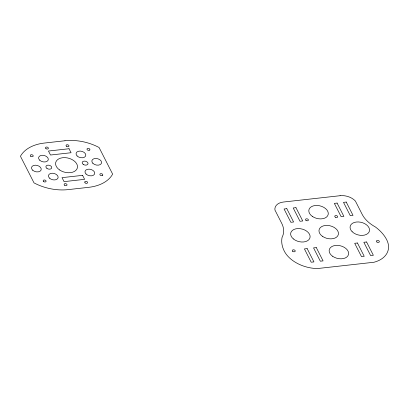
<?xml version="1.0" encoding="UTF-8"?>
<svg xmlns="http://www.w3.org/2000/svg" width="409" height="409" viewBox="0 0 409 409"><rect width="100%" height="100%" fill="white"/><g stroke="black" fill="none" stroke-linecap="round" stroke-linejoin="round"><path stroke-width="0.61" d="M89.775 149.985L89.571 150.175A1.488 0.971 14 0 1 87.071 149.541A1.488 0.971 14 0 1 88.692 148.447L89.055 148.574A1.488 0.971 14 0 1 89.775 149.985M102.659 175.267L102.454 175.456A1.488 0.971 14 0 1 99.954 174.822A1.488 0.971 14 0 1 101.575 173.728L101.938 173.856A1.488 0.971 14 0 1 102.659 175.267M64.965 140.757L44.392 143.053A40.767 26.636 14 0 0 20.45 156.269L34.013 182.879A40.767 26.636 14 0 0 68.124 189.623L88.697 187.327A40.767 26.636 14 0 0 112.639 174.111L99.075 147.501A40.767 26.636 14 0 0 64.965 140.757M69.029 148.738L48.461 151.033L50.496 155.026L71.064 152.731L69.029 148.738M82.592 175.354L62.02 177.649L64.055 181.637L84.627 179.346L82.592 175.354M340.104 195.707L283.422 202.031A13.339 8.717 14 0 0 274.925 210.011L281.709 223.314A31.81 20.787 14 0 1 282.087 237.338A42.153 27.546 14 0 0 284.301 251.152A30.251 19.765 14 0 0 317.328 268.565L374.01 262.241A30.251 19.765 14 0 0 386.694 239.73A42.153 27.546 14 0 0 375.344 226.934A31.81 20.787 14 0 1 362.164 214.342L355.38 201.034A13.339 8.717 14 0 0 340.104 195.707M286.811 208.682L284.071 208.989L290.85 222.297L293.596 221.99L286.811 208.682M295.958 207.665L293.212 207.971L299.991 221.274L302.737 220.972L295.958 207.665M337.098 203.074L334.352 203.38L341.137 216.688L343.877 216.381L337.098 203.074M346.239 202.056L343.499 202.363L350.278 215.666L353.018 215.364L346.239 202.056M307.154 248.6L304.414 248.907L311.193 262.215L313.938 261.908L307.154 248.6M316.3 247.583L313.555 247.89L320.334 261.198L323.079 260.891L316.3 247.583M357.44 242.992L354.695 243.299L361.479 256.607L364.22 256.3L357.44 242.992M366.582 241.975L363.841 242.281L370.62 255.584L373.361 255.282L366.582 241.975M306.009 220.405A1.488 0.971 14 0 0 308.401 220.185A1.488 0.971 14 0 0 306.494 218.795A1.488 0.971 14 0 0 306.009 220.405M335.293 217.164A1.488 0.971 14 0 0 337.665 216.898A1.488 0.971 14 0 0 335.717 215.533A1.488 0.971 14 0 0 335.293 217.164M376.96 242.046A1.488 0.971 14 0 0 379.332 241.78A1.488 0.971 14 0 0 377.379 240.42A1.488 0.971 14 0 0 376.96 242.046M292.665 251.279A1.488 0.971 14 0 0 295.155 251.325A1.488 0.971 14 0 0 293.524 249.787A1.488 0.971 14 0 0 292.665 251.279M332.665 256.305A9.918 6.483 14 0 0 348.499 254.536A9.918 6.483 14 0 0 335.498 245.441A9.918 6.483 14 0 0 332.665 256.305M312.323 216.387A9.918 6.483 14 0 0 328.156 214.618A9.918 6.483 14 0 0 315.155 205.522A9.918 6.483 14 0 0 312.323 216.387M322.491 236.346A9.918 6.483 14 0 0 338.33 234.577A9.918 6.483 14 0 0 325.324 225.482A9.918 6.483 14 0 0 322.491 236.346M293.381 238.917A9.918 6.483 14 0 0 309.756 238.401A9.918 6.483 14 0 0 297.982 228.575A9.918 6.483 14 0 0 293.381 238.917M352.139 231.678A9.918 6.483 14 0 0 368.857 232.378A9.918 6.483 14 0 0 358.412 221.949A9.918 6.483 14 0 0 352.139 231.678M43.712 181.622A1.488 0.971 14 0 0 46.084 181.361A1.488 0.971 14 0 0 44.136 179.996A1.488 0.971 14 0 0 43.712 181.622M30.752 156.284A1.488 0.971 14 0 0 33.18 156.141A1.488 0.971 14 0 0 31.35 154.704A1.488 0.971 14 0 0 30.752 156.284M64.602 185.231A1.488 0.971 14 0 0 67.015 185.037A1.488 0.971 14 0 0 65.133 183.631A1.488 0.971 14 0 0 64.602 185.231M45.977 148.656A1.488 0.971 14 0 0 48.369 148.426A1.488 0.971 14 0 0 46.452 147.041A1.488 0.971 14 0 0 45.977 148.656M66.319 146.161A1.488 0.971 14 0 0 68.84 146.34A1.488 0.971 14 0 0 67.357 144.74A1.488 0.971 14 0 0 66.319 146.161M85.113 182.889A1.488 0.971 14 0 0 87.562 182.797A1.488 0.971 14 0 0 85.783 181.33A1.488 0.971 14 0 0 85.113 182.889M59.545 169.924A11.161 7.29 14 0 0 77.357 167.941A11.161 7.29 14 0 0 62.73 157.705A11.161 7.29 14 0 0 59.545 169.924M32.725 170.236A4.959 3.241 14 0 0 41.002 170.241A4.959 3.241 14 0 0 35.394 165.19A4.959 3.241 14 0 0 32.725 170.236M92.904 163.349A4.959 3.241 14 0 0 101.253 163.661A4.959 3.241 14 0 0 95.987 158.462A4.959 3.241 14 0 0 92.904 163.349M86.048 174.035A4.959 3.241 14 0 0 94.397 174.341A4.959 3.241 14 0 0 89.131 169.147A4.959 3.241 14 0 0 86.048 174.035M77.117 155.967A4.959 3.241 14 0 0 85.466 156.274A4.959 3.241 14 0 0 80.2 151.079A4.959 3.241 14 0 0 77.117 155.967M49.479 178.114A4.959 3.241 14 0 0 57.827 178.421A4.959 3.241 14 0 0 52.562 173.227A4.959 3.241 14 0 0 49.479 178.114M39.632 160.144A4.959 3.241 14 0 0 47.986 160.456A4.959 3.241 14 0 0 42.715 155.262A4.959 3.241 14 0 0 39.632 160.144M83.247 164.387A2.975 1.943 14 0 0 87.991 163.845A2.975 1.943 14 0 0 84.075 161.126A2.975 1.943 14 0 0 83.247 164.387M46.953 168.426A2.975 1.943 14 0 0 51.708 167.905A2.975 1.943 14 0 0 47.817 165.17A2.975 1.943 14 0 0 46.953 168.426"/></g></svg>
